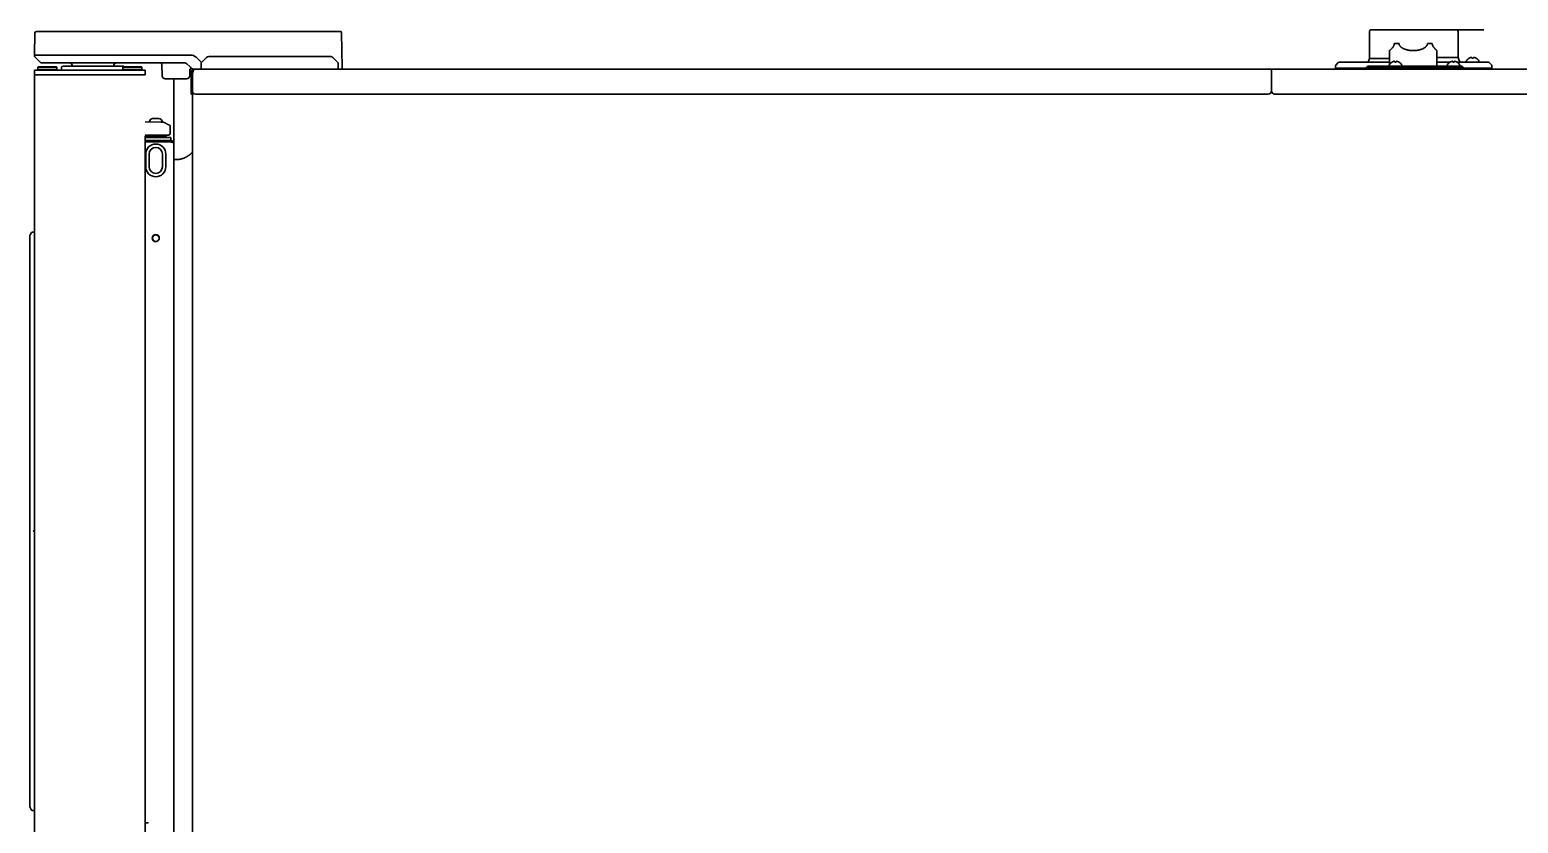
# Model space of a CAD drawing. Extents: x -760 to 4209, y 5795 to 10697.
# Drawn here: x 417 to 1361, y 8695 to 9198 of the extents above; entities that cross this region are included whole.
import ezdxf

# ---------------------------------------------------------------- set-up
doc = ezdxf.new("R2010")
doc.units = 0
doc.header["$LTSCALE"] = 5
doc.layers.add('1', color=7, linetype='CONTINUOUS', true_color=0xffffff)

msp = doc.modelspace()

# ---------------------------------------------------------------- linework, layer by layer
at = {"layer": '1', "color": 7, "linetype": 'Continuous', "lineweight": 35}
for p, q in [((420.54, 9181.9), (420.78, 9195.92)), ((421.78, 9196.9), (427.54, 9196.9)), ((427.54, 9196.9), (519.36, 9196.9)), ((522.88, 9196.9), (527.95, 9196.9)), ((531.51, 9196.9), (608.54, 9196.9)), ((608.54, 9196.9), (614.15, 9196.9)), ((614.18, 9196.9), (614.25, 9196.9)), ((615.15, 9195.92), (615.54, 9173.9)), ((1266.54, 9196.9), (1266.54, 9179.65)), ((1266.54, 9196.9), (1266.54, 9179.65)), ((1267.54, 9197.9), (1284.38, 9197.9)), ((1267.54, 9197.9), (1284.38, 9197.9)), ((1282.02, 9197.9), (1299.49, 9197.9)), ((1283.61, 9189.23), (1282.33, 9189.23)), ((1282.33, 9189.23), (1283.61, 9189.23)), ((1284.38, 9197.9), (1286.8, 9197.9)), ((1284.38, 9197.9), (1286.8, 9197.9)), ((1286.8, 9197.9), (1288.56, 9197.9)), ((1286.8, 9197.9), (1288.56, 9197.9)), ((1288.56, 9197.9), (1300.71, 9197.9)), ((1288.56, 9197.9), (1300.71, 9197.9)), ((1300.71, 9197.9), (1302.47, 9197.9)), ((1300.71, 9197.9), (1302.47, 9197.9)), ((1302.47, 9197.9), (1304.9, 9197.9)), ((1302.47, 9197.9), (1304.9, 9197.9)), ((1302.77, 9197.9), (1304.13, 9197.9)), ((1304.13, 9197.9), (1316.94, 9197.9)), ((1304.9, 9197.9), (1321.74, 9197.9)), ((1304.9, 9197.9), (1321.74, 9197.9)), ((1306.33, 9189.23), (1305.06, 9189.23)), ((1305.06, 9189.23), (1306.33, 9189.23)), ((1316.94, 9197.9), (1318.3, 9197.9)), ((1321.59, 9197.9), (1339.05, 9197.9)), ((1322.74, 9180.43), (1322.74, 9196.9)), ((1322.74, 9180.43), (1322.74, 9196.9)), ((420.55, 9181.19), (420.54, 9181.9)), ((427.54, 9181.9), (420.54, 9181.9)), ((519.36, 9181.9), (427.54, 9181.9)), ((526.24, 9177.1), (522.9, 9180.44)), ((529.45, 9180.32), (526.33, 9177.19)), ((530.86, 9180.9), (533.04, 9180.9)), ((533.04, 9180.9), (606.04, 9180.9)), ((606.04, 9180.9), (608.21, 9180.9)), ((612.74, 9177.19), (609.62, 9180.32)), ((1266.54, 9179.65), (1266.08, 9178.39)), ((1266.54, 9179.65), (1266.08, 9178.39)), ((1266.54, 9179.65), (1279.33, 9179.65)), ((1266.54, 9179.65), (1279.33, 9179.65)), ((1279.33, 9184.74), (1279.33, 9176.01)), ((1309.33, 9174.9), (1309.33, 9184.74)), ((1309.33, 9180.43), (1322.74, 9180.43)), ((1309.33, 9180.43), (1322.74, 9180.43)), ((1323.48, 9178.39), (1322.74, 9180.43)), ((1323.48, 9178.39), (1322.74, 9180.43)), ((1329.66, 9179.85), (1329.66, 9179.88)), ((1334.26, 9179.88), (1334.26, 9179.85)), ((420.54, 9172.4), (422.54, 9172.4)), ((420.54, 9169.4), (420.54, 9172.4)), ((422.79, 9174.4), (422.54, 9174.15)), ((434.54, 9174.15), (422.54, 9174.15)), ((422.54, 9174.15), (422.54, 9172.65)), ((422.54, 9172.65), (422.79, 9172.4)), ((428.54, 9172.65), (422.54, 9172.65)), ((488.54, 9172.4), (422.54, 9172.4)), ((422.79, 9174.4), (434.29, 9174.4)), ((514.83, 9176.9), (427.54, 9176.9)), ((434.54, 9172.65), (428.54, 9172.65)), ((434.54, 9174.15), (434.29, 9174.4)), ((434.29, 9172.4), (434.54, 9172.65)), ((434.54, 9172.65), (434.54, 9174.15)), ((437.59, 9173.94), (437.54, 9172.4)), ((457.54, 9174.9), (438.59, 9174.9)), ((444.57, 9174.94), (444.57, 9174.9)), ((444.57, 9174.94), (457.54, 9174.94)), ((457.54, 9174.94), (470.5, 9174.94)), ((476.48, 9174.9), (457.54, 9174.9)), ((470.5, 9174.9), (470.5, 9174.94)), ((476.79, 9174.4), (476.54, 9174.15)), ((488.54, 9174.15), (476.54, 9174.15)), ((476.54, 9174.15), (476.54, 9172.65)), ((476.54, 9172.65), (476.79, 9172.4)), ((482.54, 9172.65), (476.54, 9172.65)), ((476.79, 9174.4), (488.29, 9174.4)), ((488.54, 9172.65), (482.54, 9172.65)), ((488.54, 9174.15), (488.29, 9174.4)), ((488.29, 9172.4), (488.54, 9172.65)), ((488.54, 9172.65), (488.54, 9174.15)), ((488.54, 9172.4), (490.54, 9172.4)), ((490.54, 9172.4), (490.54, 9169.4)), ((501.23, 9175.92), (501.35, 9168.87)), ((515.71, 9176.9), (514.83, 9176.9)), ((518.83, 9174.6), (517.12, 9176.32)), ((518.96, 9172.36), (518.89, 9168.87)), ((519.74, 9170.37), (519.74, 9171.1)), ((519.74, 9170.37), (519.74, 9159.1)), ((520.54, 9170.37), (520.54, 9171.1)), ((520.88, 9171.1), (520.54, 9170.37)), ((520.54, 9170.37), (520.54, 9159.1)), ((520.54, 9170.37), (520.54, 9159.1)), ((520.54, 9170.3), (520.54, 9170.3)), ((521.54, 9172.9), (521.79, 9172.9)), ((521.78, 9172.9), (1519.49, 9172.9)), ((526.04, 9172.9), (526.04, 9176.49)), ((613.04, 9176.49), (613.04, 9172.9)), ((615.54, 9173.9), (615.53, 9173.64)), ((1204.44, 9172.9), (1204.44, 9171.1)), ((1204.44, 9172.9), (1204.44, 9171.1)), ((1204.44, 9171.1), (1204.44, 9159.1)), ((1204.44, 9171.1), (1204.44, 9159.1)), ((1245.14, 9174.99), (1245.14, 9173.6)), ((1245.14, 9174.99), (1245.14, 9173.6)), ((1264.33, 9173.6), (1245.14, 9173.6)), ((1264.33, 9173.6), (1245.14, 9173.6)), ((1246.84, 9177.11), (1245.43, 9175.69)), ((1246.84, 9177.11), (1245.43, 9175.69)), ((1247.55, 9177.4), (1279.34, 9177.4)), ((1247.55, 9177.4), (1279.34, 9177.4)), ((1326.34, 9173.9), (1264.34, 9173.9)), ((1264.34, 9173.9), (1264.34, 9172.9)), ((1265.34, 9174.9), (1325.34, 9174.9)), ((1265.34, 9174.9), (1265.34, 9173.9)), ((1279.09, 9175.5), (1279.09, 9175.3)), ((1279.33, 9174.93), (1279.33, 9174.9)), ((1280.79, 9177.35), (1280.79, 9177.38)), ((1285.39, 9177.38), (1285.39, 9177.35)), ((1287.09, 9175.3), (1287.09, 9175.5)), ((1309.34, 9177.4), (1317.7, 9177.4)), ((1309.34, 9177.4), (1317.72, 9177.4)), ((1315.84, 9175.5), (1315.84, 9175.3)), ((1317.54, 9177.35), (1317.54, 9177.38)), ((1322.04, 9177.4), (1341.72, 9177.4)), ((1322.07, 9177.4), (1341.72, 9177.4)), ((1322.14, 9177.38), (1322.14, 9177.35)), ((1323.84, 9175.3), (1323.84, 9175.5)), ((1325.34, 9173.9), (1325.34, 9174.9)), ((1326.34, 9172.9), (1326.34, 9173.9)), ((1344.14, 9173.6), (1326.34, 9173.6)), ((1344.14, 9173.6), (1326.34, 9173.6)), ((1327.96, 9178), (1327.96, 9177.8)), ((1335.96, 9177.8), (1335.96, 9178)), ((1343.84, 9175.69), (1342.43, 9177.11)), ((1343.84, 9175.69), (1342.43, 9177.11)), ((1344.14, 9173.6), (1344.14, 9174.99)), ((1344.14, 9173.6), (1344.14, 9174.99)), ((422.54, 9169.4), (420.54, 9169.4)), ((420.54, 8055.9), (420.54, 9169.4)), ((488.54, 9169.4), (422.54, 9169.4)), ((490.54, 9169.4), (488.54, 9169.4)), ((504.39, 9166.9), (503.3, 9166.9)), ((516.9, 9166.9), (504.39, 9166.9)), ((508.73, 8426.4), (508.73, 9166.9)), ((519.74, 9157.1), (519.74, 9159.1)), ((519.74, 9159.1), (520.54, 9159.1)), ((520.54, 9157.1), (519.74, 9157.1)), ((520.54, 9159.1), (520.54, 9157.1)), ((520.54, 8011.34), (520.54, 9157.1)), ((1202.44, 9157.1), (522.54, 9157.1)), ((1518.73, 9157.1), (1206.44, 9157.1)), ((497.33, 9141.7), (495.33, 9141.7)), ((499.33, 9141.7), (497.33, 9141.7)), ((490.54, 9139.48), (500.51, 9139.31)), ((493.33, 9139.7), (493.33, 9139.43)), ((501.33, 9139.29), (501.33, 9139.7)), ((506.45, 9136.9), (506.45, 9132.2)), ((500.54, 9131.2), (490.53, 9131.2)), ((490.54, 8055.9), (490.54, 9130.73)), ((490.54, 9129.7), (504.83, 9129.7)), ((490.54, 9127.7), (506.3, 9127.7)), ((490.54, 9126.9), (506.03, 9126.9)), ((490.7, 9130.7), (497.33, 9130.7)), ((493.33, 9130.7), (493.33, 9129.7)), ((497.33, 9130.7), (503.95, 9130.7)), ((505.45, 9131.2), (500.54, 9131.2)), ((501.33, 9129.7), (501.33, 9130.7)), ((504.83, 9129.7), (506.83, 9129.7)), ((506.83, 9129.7), (506.83, 9127.7)), ((490.96, 9119.15), (490.96, 9111.15)), ((493.1, 9119.15), (493.1, 9111.15)), ((501.56, 9111.15), (501.56, 9119.15)), ((503.69, 9111.15), (503.69, 9119.15)), ((417.54, 9065.65), (417.54, 9067.42)), ((417.64, 9067.86), (418.26, 9069.1)), ((419.15, 9069.65), (420.54, 9069.65)), ((417.54, 8850.08), (417.54, 9065.65)), ((417.54, 8880.5), (417.54, 8887.15)), ((420.54, 8877.4), (420.03, 8877.4)), ((417.54, 8850.08), (417.54, 8861.89)), ((417.54, 8722.23), (417.54, 8850.08)), ((417.47, 8787.59), (417.54, 8787.59)), ((417.47, 8786.29), (417.54, 8786.29)), ((417.47, 8786.27), (417.54, 8786.27)), ((417.47, 8769.92), (417.54, 8769.92)), ((417.54, 8746.53), (417.47, 8746.53)), ((417.47, 8741.43), (417.54, 8741.43)), ((417.54, 8720.47), (417.54, 8722.23)), ((417.54, 8717.47), (417.54, 8720.47)), ((417.54, 8707.16), (417.54, 8717.47)), ((417.54, 8705.47), (417.54, 8707.16)), ((418.26, 8703.79), (417.64, 8705.02)), ((420.54, 8703.23), (419.15, 8703.23)), ((490.54, 8695.4), (492.2, 8695.4))]:
    msp.add_line(p, q, dxfattribs=at)
for radius in [2.25, 2.1]:
    msp.add_circle((497.33, 9065.9), radius, dxfattribs=at)
for centre, radius, start, end in [((421.78, 9195.9), 1, 90, 179), ((614.15, 9195.9), 1, 1, 90), ((1267.54, 9196.9), 1, 90, 180), ((1267.54, 9196.9), 1, 90, 180), ((1321.74, 9196.9), 1, 0, 90), ((1321.74, 9196.9), 1, 0, 90), ((530.86, 9178.9), 2, 90, 135), ((608.21, 9178.9), 2, 45, 90), ((1332.16, 9175.78), 4.8, 121.37271, 149.69882), ((1331.76, 9175.78), 4.8, 30.30118, 58.62729), ((438.59, 9173.9), 1, 90, 178), ((442.57, 9174.9), 2, 1, 90), ((472.5, 9174.9), 2, 90, 179), ((476.48, 9173.9), 1, 30.0005, 90), ((515.71, 9174.9), 2, 45, 90), ((519.96, 9172.34), 1, 62.9013, 179), ((527.04, 9176.49), 1, 135, 180), ((612.04, 9176.49), 1, 0, 45), ((614.78, 9173.65), 0.75, 270, 359), ((1246.14, 9174.99), 1, 135, 180), ((1246.14, 9174.99), 1, 135, 180), ((1247.55, 9176.4), 1, 90, 135), ((1247.55, 9176.4), 1, 90, 135), ((1264.67, 9178.9), 1.5, 270, 340), ((1264.67, 9178.9), 1.5, 270, 340), ((1279.49, 9175.5), 0.4, 149.69882, 180), ((1279.49, 9175.3), 0.4, 180, 270), ((1283.29, 9173.28), 4.8, 121.37271, 149.69882), ((1282.89, 9173.28), 4.8, 30.30118, 58.62729), ((1286.69, 9175.3), 0.4, 270, 0), ((1286.69, 9175.5), 0.4, 0, 30.30118), ((1316.24, 9175.5), 0.4, 149.69882, 180), ((1316.24, 9175.3), 0.4, 180, 270), ((1320.04, 9173.28), 4.8, 121.37271, 149.69882), ((1319.64, 9173.28), 4.8, 30.30118, 58.62729), ((1323.44, 9175.3), 0.4, 270, 0), ((1324.89, 9178.9), 1.5, 200, 270), ((1324.89, 9178.9), 1.5, 200, 270), ((1323.44, 9175.5), 0.4, 0, 30.30118), ((1328.36, 9178), 0.4, 149.69882, 180), ((1328.36, 9177.8), 0.4, 180, 270), ((1335.56, 9177.8), 0.4, 270, 0), ((1335.56, 9178), 0.4, 0, 30.30118), ((1341.72, 9176.4), 1, 45, 90), ((1341.72, 9176.4), 1, 45, 90), ((1343.14, 9174.99), 1, 0, 45), ((1343.14, 9174.99), 1, 0, 45), ((522.54, 9159.1), 2, 180, 270), ((1202.44, 9159.1), 2, 270, 0), ((1206.44, 9159.1), 2, 180, 270), ((495.33, 9139.7), 2, 90, 180), ((499.33, 9139.7), 2, 0, 90), ((505.45, 9132.2), 1, 270, 0), ((490.7, 9131.2), 0.5, 250.73062, 270), ((497.33, 9119.15), 6.37, 0, 180), ((497.33, 9119.15), 4.23, 0, 180), ((503.95, 9131.2), 0.5, 270, 330), ((504.82, 9130.7), 0.5, 90, 150), ((506.03, 9122.9), 4, 76.89634, 90), ((497.33, 9111.15), 6.37, 180, 0), ((497.33, 9111.15), 4.23, 180, 0), ((418.54, 9067.42), 1, 153.43495, 180), ((419.15, 9068.65), 1, 90, 153.43495), ((419.54, 8879.96), 0.5, 0, 89), ((418.54, 8705.47), 1, 180, 206.56505), ((419.15, 8704.23), 1, 206.56505, 270), ((492.2, 8694.9), 0.5, 26.56505, 90)]:
    msp.add_arc(centre, radius, start, end, dxfattribs=at)
for centre, major_axis, ratio, start_param, end_param in [((1294.33, 9189.23), (-15, 0), 0.00002, 0.643501, 0.927295), ((1294.33, 9189.23), (-15, 0), 0.00002, 5.35589, 5.639684), ((1294.33, 9189.23), (14, 0), 0.00002, 2.269019, 2.44337), ((1294.33, 9189.23), (14, 0), 0.00002, 3.839815, 4.014167), ((1294.33, 9189.23), (-15, 0), 0.00002, 3.785094, 4.068888), ((1294.33, 9189.23), (-15, 0), 0.00002, 2.214297, 2.498092), ((1294.33, 9189.23), (14, 0), 0.00002, 0.698222, 0.872574), ((1294.33, 9189.23), (14, 0), 0.00002, 5.410611, 5.584963), ((500.26, 9175.9), (0, 1), 0.970619, 4.729842, 6.283185)]:
    msp.add_ellipse(centre, major_axis=major_axis, ratio=ratio, start_param=start_param, end_param=end_param, dxfattribs=at)
for points, knots in [([(519.36, 9196.9), (519.95, 9196.9), (520.53, 9196.9), (521.41, 9196.9), (521.71, 9196.9), (522.29, 9196.9), (522.58, 9196.9), (522.88, 9196.9)], [0, 0, 0, 0, 0.5, 0.5, 0.75, 0.75, 1, 1, 1, 1]), ([(527.95, 9196.9), (528.24, 9196.9), (528.54, 9196.9), (529.13, 9196.9), (529.43, 9196.9), (530.32, 9196.9), (530.91, 9196.9), (531.51, 9196.9)], [0, 0, 0, 0, 0.25, 0.25, 0.5, 0.5, 1, 1, 1, 1]), ([(1282.33, 9189.23), (1282.33, 9189.17), (1282.33, 9189.11), (1282.32, 9188.99), (1282.32, 9188.93), (1282.3, 9188.75), (1282.28, 9188.64), (1282.23, 9188.41), (1282.2, 9188.31), (1282.13, 9188.1), (1282.09, 9188), (1282.04, 9187.88), (1282.03, 9187.86), (1282, 9187.81), (1281.99, 9187.79), (1281.96, 9187.72), (1281.94, 9187.67), (1281.87, 9187.54), (1281.82, 9187.45), (1281.73, 9187.29), (1281.68, 9187.22), (1281.58, 9187.07), (1281.53, 9186.99), (1281.46, 9186.89), (1281.43, 9186.85), (1281.38, 9186.79), (1281.36, 9186.75), (1281.28, 9186.66), (1281.23, 9186.59), (1281.13, 9186.47), (1281.08, 9186.42), (1280.99, 9186.3), (1280.94, 9186.25), (1280.7, 9185.99), (1280.53, 9185.81), (1280.32, 9185.61), (1280.28, 9185.57), (1280.2, 9185.5), (1280.09, 9185.39), (1279.99, 9185.3), (1279.8, 9185.12), (1279.69, 9185.03), (1279.58, 9184.93), (1279.55, 9184.91), (1279.52, 9184.88), (1279.5, 9184.87), (1279.49, 9184.86), (1279.45, 9184.82), (1279.42, 9184.8), (1279.36, 9184.74), (1279.33, 9184.73), (1279.33, 9184.73)], [0, 0, 0, 0, 0.015628, 0.015628, 0.031257, 0.031257, 0.062514, 0.062514, 0.09377, 0.09377, 0.125027, 0.125027, 0.132842, 0.132842, 0.140656, 0.140656, 0.156284, 0.156284, 0.187541, 0.187541, 0.218798, 0.218798, 0.250055, 0.250055, 0.265683, 0.265683, 0.281311, 0.281311, 0.312568, 0.312568, 0.343825, 0.343825, 0.375082, 0.375082, 0.500109, 0.500109, 0.531366, 0.531366, 0.562623, 0.625137, 0.625137, 0.750164, 0.750164, 0.781421, 0.797049, 0.797049, 0.812678, 0.812678, 0.875191, 0.875191, 1, 1, 1, 1]), ([(1303.33, 9189.23), (1303.33, 9189.17), (1303.33, 9189.11), (1303.32, 9188.99), (1303.31, 9188.93), (1303.29, 9188.75), (1303.26, 9188.64), (1303.19, 9188.41), (1303.15, 9188.31), (1303.05, 9188.1), (1303, 9188), (1302.92, 9187.88), (1302.91, 9187.86), (1302.88, 9187.81), (1302.86, 9187.79), (1302.81, 9187.72), (1302.78, 9187.67), (1302.68, 9187.54), (1302.61, 9187.46), (1302.47, 9187.29), (1302.39, 9187.22), (1302.23, 9187.07), (1302.15, 9187), (1302.03, 9186.89), (1301.99, 9186.86), (1301.9, 9186.79), (1301.86, 9186.76), (1301.73, 9186.66), (1301.64, 9186.6), (1301.46, 9186.48), (1301.37, 9186.42), (1301.18, 9186.31), (1301.09, 9186.25), (1300.61, 9185.99), (1300.21, 9185.81), (1299.69, 9185.61), (1299.59, 9185.57), (1299.37, 9185.5), (1299.05, 9185.39), (1298.73, 9185.3), (1298.06, 9185.12), (1297.61, 9185.03), (1297.04, 9184.93), (1296.86, 9184.91), (1296.69, 9184.88), (1296.57, 9184.87), (1296.51, 9184.86), (1296.22, 9184.83), (1295.75, 9184.78), (1295.28, 9184.75), (1294.8, 9184.73), (1294.56, 9184.73), (1294.09, 9184.73), (1293.85, 9184.73), (1293.38, 9184.75), (1293.14, 9184.77), (1292.44, 9184.82), (1291.97, 9184.88), (1291.4, 9184.97), (1291.23, 9185), (1291.05, 9185.04), (1290.94, 9185.06), (1290.88, 9185.07), (1290.6, 9185.13), (1290.38, 9185.18), (1289.94, 9185.3), (1289.72, 9185.36), (1289.29, 9185.5), (1289.08, 9185.57), (1288.67, 9185.73), (1288.47, 9185.81), (1288.07, 9185.99), (1287.87, 9186.09), (1287.63, 9186.22), (1287.59, 9186.25), (1287.49, 9186.3), (1287.44, 9186.33), (1287.3, 9186.42), (1287.21, 9186.47), (1286.94, 9186.66), (1286.77, 9186.79), (1286.56, 9186.96), (1286.52, 9187), (1286.44, 9187.07), (1286.4, 9187.1), (1286.28, 9187.22), (1286.2, 9187.3), (1286.06, 9187.46), (1285.99, 9187.54), (1285.85, 9187.72), (1285.79, 9187.81), (1285.72, 9187.93), (1285.7, 9187.95), (1285.67, 9188), (1285.63, 9188.07), (1285.59, 9188.15), (1285.52, 9188.31), (1285.48, 9188.41), (1285.44, 9188.55), (1285.43, 9188.58), (1285.41, 9188.64), (1285.4, 9188.67), (1285.38, 9188.75), (1285.37, 9188.81), (1285.34, 9188.99), (1285.33, 9189.11), (1285.33, 9189.23)], [0, 0, 0, 0, 0.007812, 0.007812, 0.015625, 0.015625, 0.03125, 0.03125, 0.046875, 0.046875, 0.0625, 0.0625, 0.066406, 0.066406, 0.070312, 0.070312, 0.078125, 0.078125, 0.09375, 0.09375, 0.109375, 0.109375, 0.125, 0.125, 0.132812, 0.132812, 0.140625, 0.140625, 0.15625, 0.15625, 0.171875, 0.171875, 0.1875, 0.1875, 0.25, 0.25, 0.265625, 0.265625, 0.28125, 0.3125, 0.3125, 0.375, 0.375, 0.390625, 0.398437, 0.398437, 0.40625, 0.40625, 0.4375, 0.46875, 0.46875, 0.5, 0.5, 0.53125, 0.53125, 0.5625, 0.5625, 0.625, 0.625, 0.640625, 0.648437, 0.648437, 0.65625, 0.65625, 0.6875, 0.6875, 0.71875, 0.71875, 0.75, 0.75, 0.78125, 0.78125, 0.8125, 0.8125, 0.820312, 0.820312, 0.828125, 0.828125, 0.84375, 0.84375, 0.875, 0.875, 0.882812, 0.882812, 0.890625, 0.890625, 0.90625, 0.90625, 0.921875, 0.921875, 0.9375, 0.9375, 0.941406, 0.941406, 0.945313, 0.953125, 0.953125, 0.96875, 0.96875, 0.972656, 0.972656, 0.976563, 0.976563, 0.984375, 0.984375, 1, 1, 1, 1]), ([(1299.49, 9197.9), (1299.7, 9197.9), (1299.9, 9197.9), (1300.3, 9197.9), (1300.49, 9197.9), (1300.76, 9197.9), (1300.85, 9197.9), (1300.96, 9197.9), (1300.98, 9197.9), (1301.02, 9197.9), (1301.05, 9197.9), (1301.11, 9197.9), (1301.15, 9197.9), (1301.36, 9197.9), (1301.66, 9197.9), (1301.93, 9197.9), (1302.08, 9197.9), (1302.1, 9197.9), (1302.16, 9197.9), (1302.19, 9197.9), (1302.27, 9197.9), (1302.32, 9197.9), (1302.46, 9197.9), (1302.54, 9197.9), (1302.68, 9197.9), (1302.73, 9197.9), (1302.77, 9197.9)], [0, 0, 0, 0, 0.125, 0.125, 0.25, 0.25, 0.3125, 0.3125, 0.328125, 0.328125, 0.34375, 0.34375, 0.375, 0.375, 0.5, 0.625, 0.625, 0.65625, 0.65625, 0.6875, 0.6875, 0.75, 0.75, 0.875, 0.875, 1, 1, 1, 1]), ([(1309.33, 9184.73), (1309.33, 9184.73), (1309.31, 9184.75), (1309.25, 9184.8), (1309.22, 9184.83), (1309.17, 9184.87), (1309.15, 9184.88), (1309.11, 9184.92), (1309.09, 9184.93), (1308.98, 9185.03), (1308.87, 9185.12), (1308.68, 9185.3), (1308.61, 9185.36), (1308.47, 9185.49), (1308.39, 9185.57), (1308.27, 9185.69), (1308.23, 9185.73), (1308.14, 9185.81), (1308.1, 9185.86), (1307.96, 9185.99), (1307.87, 9186.09), (1307.73, 9186.25), (1307.68, 9186.3), (1307.59, 9186.42), (1307.54, 9186.47), (1307.44, 9186.59), (1307.39, 9186.66), (1307.31, 9186.75), (1307.29, 9186.79), (1307.24, 9186.85), (1307.21, 9186.89), (1307.14, 9186.99), (1307.09, 9187.07), (1306.99, 9187.22), (1306.94, 9187.29), (1306.85, 9187.46), (1306.8, 9187.54), (1306.73, 9187.67), (1306.71, 9187.72), (1306.66, 9187.81), (1306.64, 9187.86), (1306.58, 9188), (1306.54, 9188.1), (1306.49, 9188.25), (1306.47, 9188.31), (1306.45, 9188.39), (1306.44, 9188.41), (1306.43, 9188.47), (1306.42, 9188.5), (1306.39, 9188.64), (1306.37, 9188.75), (1306.35, 9188.93), (1306.34, 9188.99), (1306.34, 9189.08), (1306.34, 9189.11), (1306.33, 9189.17), (1306.33, 9189.2), (1306.33, 9189.23)], [0, 0, 0, 0, 0.125, 0.125, 0.1875, 0.1875, 0.21875, 0.21875, 0.25, 0.25, 0.375, 0.375, 0.4375, 0.4375, 0.5, 0.5, 0.53125, 0.53125, 0.5625, 0.5625, 0.625, 0.625, 0.65625, 0.65625, 0.6875, 0.6875, 0.71875, 0.71875, 0.734375, 0.734375, 0.75, 0.75, 0.78125, 0.78125, 0.8125, 0.8125, 0.84375, 0.84375, 0.859375, 0.859375, 0.875, 0.875, 0.90625, 0.90625, 0.921875, 0.921875, 0.929688, 0.929688, 0.9375, 0.9375, 0.96875, 0.96875, 0.984375, 0.984375, 0.992188, 0.992188, 1, 1, 1, 1]), ([(1318.3, 9197.9), (1318.34, 9197.9), (1318.39, 9197.9), (1318.53, 9197.9), (1318.61, 9197.9), (1318.75, 9197.9), (1318.8, 9197.9), (1318.87, 9197.9), (1318.88, 9197.9), (1318.91, 9197.9), (1318.92, 9197.9), (1318.96, 9197.9), (1318.99, 9197.9), (1319.14, 9197.9), (1319.41, 9197.9), (1319.71, 9197.9), (1319.92, 9197.9), (1319.96, 9197.9), (1320.04, 9197.9), (1320.09, 9197.9), (1320.22, 9197.9), (1320.31, 9197.9), (1320.58, 9197.9), (1320.77, 9197.9), (1321.17, 9197.9), (1321.37, 9197.9), (1321.59, 9197.9)], [0, 0, 0, 0, 0.125, 0.125, 0.25, 0.25, 0.3125, 0.3125, 0.328125, 0.328125, 0.34375, 0.34375, 0.375, 0.375, 0.5, 0.625, 0.625, 0.65625, 0.65625, 0.6875, 0.6875, 0.75, 0.75, 0.875, 0.875, 1, 1, 1, 1]), ([(420.55, 9181.19), (420.55, 9181.14), (420.55, 9181.09), (420.57, 9181), (420.59, 9180.95), (420.63, 9180.86), (420.65, 9180.82), (420.7, 9180.74), (420.73, 9180.7), (420.77, 9180.67)], [0, 0, 0, 0, 0.25, 0.25, 0.5, 0.5, 0.75, 0.75, 1, 1, 1, 1]), ([(1331.46, 9179.85), (1331.46, 9179.97), (1331.46, 9180.08), (1331.46, 9180.22), (1331.46, 9180.26), (1331.46, 9180.33), (1331.46, 9180.37), (1331.46, 9180.4)], [0, 0, 0, 0, 0.5, 0.5, 0.75, 0.75, 1, 1, 1, 1]), ([(1334.26, 9179.85), (1334.06, 9179.97), (1333.85, 9180.08), (1333.52, 9180.22), (1333.41, 9180.26), (1333.19, 9180.33), (1333.07, 9180.37), (1332.96, 9180.4)], [0, 0, 0, 0, 0.5, 0.5, 0.75, 0.75, 1, 1, 1, 1]), ([(424.95, 9176.9), (424.88, 9176.9), (424.82, 9176.91), (424.69, 9176.93), (424.63, 9176.95), (424.45, 9177.03), (424.34, 9177.1), (424.24, 9177.19)], [0, 0, 0, 0, 0.25, 0.25, 0.5, 0.5, 1, 1, 1, 1]), ([(424.95, 9176.9), (424.88, 9176.9), (424.82, 9176.91), (424.69, 9176.93), (424.63, 9176.95), (424.51, 9177), (424.45, 9177.03), (424.34, 9177.11), (424.29, 9177.15), (424.24, 9177.19)], [0, 0, 0, 0, 0.25, 0.25, 0.5, 0.5, 0.75, 0.75, 1, 1, 1, 1]), ([(424.95, 9176.9), (424.88, 9176.9), (424.82, 9176.91), (424.69, 9176.93), (424.63, 9176.95), (424.51, 9177), (424.45, 9177.03), (424.34, 9177.11), (424.29, 9177.15), (424.24, 9177.19)], [0, 0, 0, 0, 0.25, 0.25, 0.5, 0.5, 0.75, 0.75, 1, 1, 1, 1]), ([(424.95, 9176.9), (424.88, 9176.9), (424.82, 9176.91), (424.69, 9176.93), (424.63, 9176.95), (424.51, 9177), (424.45, 9177.03), (424.34, 9177.11), (424.29, 9177.15), (424.24, 9177.19)], [0, 0, 0, 0, 0.25, 0.25, 0.5, 0.5, 0.75, 0.75, 1, 1, 1, 1]), ([(424.95, 9176.9), (424.88, 9176.9), (424.82, 9176.91), (424.69, 9176.93), (424.63, 9176.95), (424.45, 9177.03), (424.34, 9177.1), (424.24, 9177.19)], [0, 0, 0, 0, 0.25, 0.25, 0.5, 0.5, 1, 1, 1, 1]), ([(427.54, 9176.9), (427.49, 9176.9), (427.45, 9176.9), (427.37, 9176.9), (427.33, 9176.9), (427.2, 9176.9), (427.12, 9176.9), (427, 9176.9), (426.96, 9176.9), (426.87, 9176.9), (426.83, 9176.9), (426.71, 9176.9), (426.64, 9176.9), (426.48, 9176.9), (426.41, 9176.9), (426.3, 9176.9), (426.26, 9176.9), (426.19, 9176.9), (426.15, 9176.9), (426.05, 9176.9), (425.98, 9176.9), (425.85, 9176.9), (425.79, 9176.9), (425.67, 9176.9), (425.61, 9176.9), (425.53, 9176.9), (425.5, 9176.9), (425.45, 9176.9), (425.43, 9176.9), (425.36, 9176.9), (425.31, 9176.9), (425.25, 9176.9), (425.23, 9176.9), (425.2, 9176.9), (425.18, 9176.9), (425.15, 9176.9), (425.13, 9176.9), (425.1, 9176.9), (425.09, 9176.9), (425.06, 9176.9), (425.05, 9176.9), (425.03, 9176.9), (425.02, 9176.9), (425, 9176.9), (424.99, 9176.9), (424.98, 9176.9), (424.97, 9176.9), (424.96, 9176.9), (424.96, 9176.9), (424.95, 9176.9), (424.95, 9176.9), (424.95, 9176.9), (424.95, 9176.9), (424.95, 9176.9), (424.95, 9176.9), (424.95, 9176.9)], [0, 0, 0, 0, 0.03125, 0.03125, 0.0625, 0.0625, 0.125, 0.125, 0.15625, 0.15625, 0.1875, 0.1875, 0.25, 0.25, 0.3125, 0.3125, 0.34375, 0.34375, 0.375, 0.375, 0.4375, 0.4375, 0.5, 0.5, 0.5625, 0.5625, 0.59375, 0.59375, 0.625, 0.625, 0.6875, 0.6875, 0.71875, 0.71875, 0.75, 0.75, 0.78125, 0.78125, 0.8125, 0.8125, 0.84375, 0.84375, 0.875, 0.875, 0.90625, 0.90625, 0.9375, 0.9375, 0.96875, 0.96875, 0.984375, 0.984375, 0.992187, 0.992187, 1, 1, 1, 1]), ([(521.78, 9172.9), (521.68, 9172.9), (521.58, 9172.91), (521.39, 9172.93), (521.19, 9172.95), (521, 9173), (520.89, 9173.04), (520.86, 9173.05), (520.81, 9173.06), (520.79, 9173.07), (520.72, 9173.09), (520.68, 9173.11), (520.54, 9173.17), (520.36, 9173.25), (520.2, 9173.35), (520.07, 9173.43), (520.01, 9173.48), (519.95, 9173.52), (519.91, 9173.55), (519.9, 9173.57), (519.8, 9173.64), (519.73, 9173.71), (519.66, 9173.78)], [0, 0, 0, 0, 0.125, 0.125, 0.25, 0.375, 0.375, 0.40625, 0.40625, 0.4375, 0.4375, 0.5, 0.5, 0.625, 0.75, 0.75, 0.8125, 0.84375, 0.84375, 0.875, 0.875, 1, 1, 1, 1]), ([(519.74, 9171.1), (519.74, 9171.21), (519.75, 9171.33), (519.79, 9171.54), (519.82, 9171.65), (519.9, 9171.86), (519.95, 9171.96), (520.07, 9172.15), (520.14, 9172.24), (520.29, 9172.4), (520.37, 9172.48), (520.55, 9172.61), (520.64, 9172.67), (520.84, 9172.77), (520.95, 9172.81), (521.16, 9172.87), (521.28, 9172.89), (521.39, 9172.9)], [0, 0, 0, 0, 0.125, 0.125, 0.25, 0.25, 0.375, 0.375, 0.5, 0.5, 0.625, 0.625, 0.75, 0.75, 0.875, 0.875, 1, 1, 1, 1]), ([(520.54, 9171.1), (520.54, 9171.23), (520.56, 9171.35), (520.65, 9171.58), (520.72, 9171.69), (520.88, 9171.87), (520.98, 9171.95), (521.13, 9172.02), (521.17, 9172.03), (521.2, 9172.05)], [0, 0, 0, 0, 0.25, 0.25, 0.5, 0.5, 0.75, 0.75, 0.8293545, 0.8293545, 0.8293545, 0.8293545]), ([(521.76, 9172.9), (521.72, 9172.89), (521.69, 9172.87), (521.61, 9172.81), (521.58, 9172.77), (521.5, 9172.67), (521.47, 9172.61), (521.39, 9172.48), (521.36, 9172.4), (521.28, 9172.24), (521.25, 9172.15), (521.17, 9171.96), (521.13, 9171.86), (521.06, 9171.65), (521.02, 9171.54), (520.95, 9171.33), (520.91, 9171.21), (520.88, 9171.1)], [0, 0, 0, 0, 0.125, 0.125, 0.25, 0.25, 0.375, 0.375, 0.5, 0.5, 0.625, 0.625, 0.75, 0.75, 0.875, 0.875, 1, 1, 1, 1]), ([(521.39, 9172.9), (521.39, 9172.9), (521.4, 9172.9), (521.41, 9172.9), (521.42, 9172.9), (521.43, 9172.9), (521.44, 9172.9), (521.45, 9172.9), (521.46, 9172.9), (521.47, 9172.9), (521.48, 9172.9), (521.49, 9172.9), (521.5, 9172.9), (521.51, 9172.9), (521.52, 9172.9), (521.53, 9172.9), (521.54, 9172.9)], [0, 0, 0, 0, 0.070356, 0.140723, 0.211142, 0.28165, 0.352287, 0.42309, 0.494098, 0.565348, 0.636878, 0.708725, 0.780925, 0.853514, 0.926527, 1, 1, 1, 1]), ([(521.79, 9172.9), (521.78, 9172.9), (521.78, 9172.9), (521.78, 9172.9), (521.78, 9172.9), (521.78, 9172.9), (521.78, 9172.9), (521.78, 9172.9), (521.78, 9172.9), (521.77, 9172.9), (521.77, 9172.9), (521.77, 9172.9), (521.77, 9172.9), (521.76, 9172.9), (521.76, 9172.9)], [0, 0, 0, 0, 0.219075, 0.291275, 0.363122, 0.434652, 0.505902, 0.57691, 0.647713, 0.71835, 0.788858, 0.859277, 0.929644, 1, 1, 1, 1]), ([(1282.59, 9177.35), (1282.59, 9177.47), (1282.59, 9177.58), (1282.59, 9177.72), (1282.59, 9177.76), (1282.59, 9177.83), (1282.59, 9177.87), (1282.59, 9177.9)], [0, 0, 0, 0, 0.5, 0.5, 0.75, 0.75, 1, 1, 1, 1]), ([(1285.39, 9177.35), (1285.18, 9177.47), (1284.97, 9177.58), (1284.65, 9177.72), (1284.54, 9177.76), (1284.32, 9177.83), (1284.2, 9177.87), (1284.09, 9177.9)], [0, 0, 0, 0, 0.5, 0.5, 0.75, 0.75, 1, 1, 1, 1]), ([(1319.34, 9177.35), (1319.34, 9177.47), (1319.34, 9177.58), (1319.34, 9177.72), (1319.34, 9177.76), (1319.34, 9177.83), (1319.34, 9177.87), (1319.34, 9177.9)], [0, 0, 0, 0, 0.5, 0.5, 0.75, 0.75, 1, 1, 1, 1]), ([(1322.14, 9177.35), (1321.93, 9177.47), (1321.72, 9177.58), (1321.4, 9177.72), (1321.29, 9177.76), (1321.07, 9177.83), (1320.95, 9177.87), (1320.84, 9177.9)], [0, 0, 0, 0, 0.5, 0.5, 0.75, 0.75, 1, 1, 1, 1]), ([(501.35, 9168.87), (501.35, 9168.86), (501.35, 9168.85), (501.35, 9168.82), (501.35, 9168.8), (501.35, 9168.78), (501.35, 9168.76), (501.36, 9168.74), (501.36, 9168.71), (501.36, 9168.69), (501.36, 9168.67), (501.36, 9168.65), (501.37, 9168.62), (501.37, 9168.6), (501.37, 9168.58), (501.38, 9168.56), (501.38, 9168.54), (501.39, 9168.51), (501.39, 9168.49), (501.4, 9168.47), (501.4, 9168.45), (501.41, 9168.42), (501.41, 9168.4), (501.42, 9168.38), (501.42, 9168.36), (501.43, 9168.34), (501.44, 9168.31), (501.44, 9168.29), (501.45, 9168.27), (501.46, 9168.25), (501.46, 9168.22), (501.47, 9168.2), (501.48, 9168.18), (501.49, 9168.16), (501.5, 9168.14), (501.51, 9168.12), (501.52, 9168.09), (501.52, 9168.07), (501.53, 9168.05), (501.54, 9168.03), (501.55, 9168.01), (501.57, 9167.99), (501.58, 9167.97), (501.59, 9167.94), (501.6, 9167.92), (501.61, 9167.9), (501.62, 9167.88), (501.63, 9167.86), (501.65, 9167.84), (501.66, 9167.82), (501.67, 9167.8), (501.69, 9167.78), (501.7, 9167.76), (501.71, 9167.74), (501.73, 9167.72), (501.74, 9167.7), (501.76, 9167.68), (501.77, 9167.66), (501.79, 9167.64), (501.8, 9167.62), (501.82, 9167.6), (501.83, 9167.58), (501.85, 9167.57), (501.86, 9167.55), (501.88, 9167.53), (501.9, 9167.51), (501.92, 9167.49), (501.93, 9167.48), (501.95, 9167.46), (501.96, 9167.45), (501.97, 9167.44), (501.98, 9167.43), (502, 9167.41), (502.01, 9167.4), (502.03, 9167.39), (502.04, 9167.37), (502.06, 9167.36), (502.07, 9167.35), (502.09, 9167.33), (502.11, 9167.32), (502.12, 9167.31), (502.14, 9167.29), (502.16, 9167.28), (502.18, 9167.26), (502.2, 9167.25), (502.22, 9167.24), (502.24, 9167.22), (502.26, 9167.21), (502.28, 9167.19), (502.31, 9167.18), (502.33, 9167.17), (502.35, 9167.15), (502.38, 9167.14), (502.4, 9167.13), (502.43, 9167.11), (502.46, 9167.1), (502.48, 9167.09), (502.51, 9167.07), (502.54, 9167.06), (502.57, 9167.05), (502.59, 9167.04), (502.62, 9167.03), (502.65, 9167.01), (502.69, 9167), (502.72, 9166.99), (502.75, 9166.98), (502.78, 9166.97), (502.82, 9166.96), (502.85, 9166.96), (502.88, 9166.95), (502.92, 9166.94), (502.95, 9166.93), (502.99, 9166.93), (503.03, 9166.92), (503.07, 9166.92), (503.1, 9166.91), (503.14, 9166.91), (503.18, 9166.91), (503.22, 9166.9), (503.26, 9166.9), (503.29, 9166.9), (503.3, 9166.9)], [0, 0, 0, 0, 0.007054, 0.014124, 0.021211, 0.028313, 0.035432, 0.042566, 0.049717, 0.056884, 0.064068, 0.071267, 0.078483, 0.085714, 0.092962, 0.100226, 0.107506, 0.114803, 0.122115, 0.129444, 0.136789, 0.144149, 0.151527, 0.15892, 0.166329, 0.173755, 0.181197, 0.188655, 0.196129, 0.203619, 0.211125, 0.218648, 0.226186, 0.233741, 0.241312, 0.248899, 0.256503, 0.264122, 0.271758, 0.27941, 0.287078, 0.294762, 0.302462, 0.310179, 0.317912, 0.32566, 0.333425, 0.341207, 0.349004, 0.356817, 0.364647, 0.372493, 0.380355, 0.388233, 0.396128, 0.404038, 0.411965, 0.419908, 0.427867, 0.435842, 0.443833, 0.451841, 0.459865, 0.467904, 0.47596, 0.484033, 0.492121, 0.500226, 0.505738, 0.511401, 0.517214, 0.523178, 0.529293, 0.535559, 0.541975, 0.548542, 0.55526, 0.562128, 0.569147, 0.576316, 0.583636, 0.591107, 0.598729, 0.606501, 0.614424, 0.622498, 0.630722, 0.639097, 0.647623, 0.656299, 0.665126, 0.674104, 0.683232, 0.692511, 0.701941, 0.711521, 0.721252, 0.731134, 0.741166, 0.751349, 0.761683, 0.772168, 0.782803, 0.793588, 0.804525, 0.815612, 0.82685, 0.838238, 0.849777, 0.861467, 0.873308, 0.885299, 0.897441, 0.909733, 0.922177, 0.93477, 0.947515, 0.96041, 0.973456, 0.986653, 1, 1, 1, 1]), ([(516.9, 9166.9), (517.02, 9166.9), (517.15, 9166.91), (517.41, 9166.96), (517.53, 9167), (517.89, 9167.15), (518.11, 9167.29), (518.48, 9167.66), (518.63, 9167.87), (518.78, 9168.23), (518.82, 9168.36), (518.88, 9168.61), (518.89, 9168.74), (518.89, 9168.87)], [0, 0, 0, 0, 0.125, 0.125, 0.25, 0.25, 0.5, 0.5, 0.75, 0.75, 0.875, 0.875, 1, 1, 1, 1]), ([(500.51, 9139.31), (500.54, 9139.31), (500.57, 9139.3), (500.64, 9139.3), (500.67, 9139.3), (500.75, 9139.3), (500.81, 9139.3), (500.93, 9139.3), (500.99, 9139.3), (501.07, 9139.3), (501.1, 9139.3), (501.16, 9139.29), (501.19, 9139.29), (501.27, 9139.29), (501.32, 9139.29), (501.43, 9139.29), (501.48, 9139.29), (501.58, 9139.29), (501.63, 9139.29), (501.69, 9139.28), (501.72, 9139.28), (501.76, 9139.28), (501.78, 9139.28), (501.85, 9139.28), (501.89, 9139.28), (501.96, 9139.28), (502, 9139.28), (502.04, 9139.28), (502.06, 9139.28), (502.09, 9139.28), (502.11, 9139.28), (502.15, 9139.28), (502.17, 9139.28), (502.24, 9139.28), (502.28, 9139.27), (502.3, 9139.27), (502.31, 9139.27), (502.32, 9139.27), (502.32, 9139.27), (502.32, 9139.27), (502.32, 9139.27), (502.33, 9139.27), (502.33, 9139.27), (502.33, 9139.27), (502.33, 9139.27), (502.33, 9139.27)], [0, 0, 0, 0, 0.031372, 0.031372, 0.062745, 0.062745, 0.12549, 0.12549, 0.188235, 0.188235, 0.219607, 0.219607, 0.25098, 0.25098, 0.313724, 0.313724, 0.376469, 0.376469, 0.439214, 0.439214, 0.470587, 0.470587, 0.501959, 0.501959, 0.564704, 0.564704, 0.627449, 0.627449, 0.658821, 0.658821, 0.690194, 0.690194, 0.752939, 0.752939, 0.878429, 0.878429, 0.909801, 0.909801, 0.925487, 0.925487, 0.941173, 0.941173, 0.972546, 0.972546, 1, 1, 1, 1]), ([(502.33, 9139.27), (502.37, 9139.27), (502.41, 9139.27), (502.48, 9139.25), (502.52, 9139.24), (502.55, 9139.22)], [0, 0, 0, 0, 0.5, 0.5, 1, 1, 1, 1]), ([(506.45, 9136.9), (506.45, 9136.94), (506.44, 9136.99), (506.42, 9137.08), (506.4, 9137.12), (506.35, 9137.2), (506.32, 9137.23), (506.26, 9137.29), (506.22, 9137.32), (506.18, 9137.34)], [0, 0, 0, 0, 0.25, 0.25, 0.5, 0.5, 0.75, 0.75, 1, 1, 1, 1]), ([(506.93, 9127.7), (506.84, 9127.7), (506.74, 9127.7), (506.53, 9127.7), (506.41, 9127.7), (506.3, 9127.7)], [0, 0, 0, 0, 0.462959, 0.462959, 1, 1, 1, 1]), ([(506.93, 9127.7), (507.06, 9127.7), (507.17, 9127.69), (507.35, 9127.65), (507.41, 9127.64), (507.49, 9127.61), (507.52, 9127.6), (507.58, 9127.58), (507.61, 9127.57), (507.74, 9127.51), (507.84, 9127.46), (507.97, 9127.38), (507.99, 9127.36), (508.04, 9127.32), (508.06, 9127.31), (508.13, 9127.25), (508.17, 9127.21), (508.29, 9127.09), (508.36, 9127), (508.44, 9126.89), (508.45, 9126.86), (508.48, 9126.82), (508.53, 9126.74), (508.56, 9126.67), (508.6, 9126.57), (508.62, 9126.52), (508.65, 9126.45), (508.66, 9126.42), (508.67, 9126.37), (508.68, 9126.34), (508.71, 9126.22), (508.72, 9126.11), (508.73, 9126.01)], [0, 0, 0, 0, 0.125, 0.125, 0.1875, 0.1875, 0.21875, 0.21875, 0.25, 0.25, 0.375, 0.375, 0.40625, 0.40625, 0.4375, 0.4375, 0.5, 0.5, 0.625, 0.625, 0.65625, 0.65625, 0.6875, 0.75, 0.75, 0.8125, 0.8125, 0.84375, 0.84375, 0.875, 0.875, 1, 1, 1, 1]), ([(508.73, 9125.73), (508.72, 9125.8), (508.71, 9125.87), (508.66, 9126), (508.63, 9126.06), (508.57, 9126.13), (508.56, 9126.14), (508.54, 9126.17), (508.5, 9126.21), (508.46, 9126.25), (508.36, 9126.32), (508.29, 9126.37), (508.19, 9126.43), (508.17, 9126.44), (508.13, 9126.46), (508.06, 9126.49), (507.99, 9126.52), (507.85, 9126.58), (507.74, 9126.61), (507.61, 9126.65), (507.58, 9126.66), (507.52, 9126.67), (507.49, 9126.68), (507.41, 9126.7), (507.29, 9126.73), (507.18, 9126.75), (507.09, 9126.77), (507.05, 9126.78), (506.99, 9126.79), (506.96, 9126.79), (506.93, 9126.8)], [0, 0, 0, 0, 0.125, 0.125, 0.25, 0.25, 0.28125, 0.28125, 0.3125, 0.375, 0.375, 0.5, 0.5, 0.53125, 0.53125, 0.5625, 0.625, 0.625, 0.75, 0.75, 0.78125, 0.78125, 0.8125, 0.8125, 0.875, 0.9375, 0.9375, 0.96875, 0.96875, 1, 1, 1, 1])]:
    msp.add_open_spline(points, degree=3, knots=knots, dxfattribs=at)
for points, degree in [([(424.24, 9177.19), (420.77, 9180.67)], 1), ([(522.9, 9180.44), (521.97, 9181.37), (520.68, 9181.9), (519.36, 9181.9)], 3), ([(1330.96, 9180.4), (1330.91, 9180.38), (1330.8, 9180.35), (1330.64, 9180.3), (1330.48, 9180.25), (1330.32, 9180.19), (1330.17, 9180.12), (1330.01, 9180.04), (1329.85, 9179.96), (1329.72, 9179.89), (1329.66, 9179.85)], 3), ([(1331.46, 9180.4), (1331.43, 9180.4), (1331.38, 9180.41), (1331.31, 9180.41), (1331.24, 9180.41), (1331.17, 9180.41), (1331.1, 9180.41), (1331.03, 9180.41), (1330.98, 9180.4), (1330.96, 9180.4)], 3), ([(1332.46, 9179.85), (1332.29, 9179.87), (1331.96, 9179.89), (1331.63, 9179.87), (1331.46, 9179.85)], 3), ([(1332.96, 9180.4), (1332.94, 9180.4), (1332.89, 9180.41), (1332.82, 9180.41), (1332.75, 9180.41), (1332.67, 9180.41), (1332.6, 9180.41), (1332.53, 9180.41), (1332.48, 9180.4), (1332.46, 9180.4)], 3), ([(1332.46, 9180.4), (1332.46, 9180.38), (1332.46, 9180.35), (1332.46, 9180.3), (1332.46, 9180.25), (1332.46, 9180.19), (1332.46, 9180.12), (1332.46, 9180.04), (1332.46, 9179.96), (1332.46, 9179.89), (1332.46, 9179.85)], 3), ([(424.24, 9177.19), (424.24, 9177.19)], 1), ([(424.24, 9177.19), (424.24, 9177.19)], 1), ([(519.66, 9173.78), (519.38, 9174.06), (519.11, 9174.33), (518.83, 9174.6)], 3), ([(520.4, 9173.24), (520.4, 9173.24)], 1), ([(1282.09, 9177.9), (1282.03, 9177.88), (1281.92, 9177.85), (1281.76, 9177.8), (1281.6, 9177.75), (1281.45, 9177.69), (1281.3, 9177.62), (1281.14, 9177.54), (1280.97, 9177.46), (1280.85, 9177.39), (1280.79, 9177.35)], 3), ([(1282.59, 9177.9), (1282.56, 9177.9), (1282.51, 9177.91), (1282.44, 9177.91), (1282.36, 9177.91), (1282.29, 9177.91), (1282.23, 9177.91), (1282.16, 9177.91), (1282.11, 9177.9), (1282.09, 9177.9)], 3), ([(1283.59, 9177.35), (1283.42, 9177.37), (1283.09, 9177.39), (1282.75, 9177.37), (1282.59, 9177.35)], 3), ([(1284.09, 9177.9), (1284.06, 9177.9), (1284.02, 9177.91), (1283.94, 9177.91), (1283.87, 9177.91), (1283.8, 9177.91), (1283.73, 9177.91), (1283.66, 9177.91), (1283.61, 9177.9), (1283.59, 9177.9)], 3), ([(1283.59, 9177.9), (1283.59, 9177.88), (1283.59, 9177.85), (1283.59, 9177.8), (1283.59, 9177.75), (1283.59, 9177.69), (1283.59, 9177.62), (1283.59, 9177.54), (1283.59, 9177.46), (1283.59, 9177.39), (1283.59, 9177.35)], 3), ([(1318.84, 9177.9), (1318.78, 9177.88), (1318.67, 9177.85), (1318.51, 9177.8), (1318.35, 9177.75), (1318.2, 9177.69), (1318.05, 9177.62), (1317.89, 9177.54), (1317.72, 9177.46), (1317.6, 9177.39), (1317.54, 9177.35)], 3), ([(1319.34, 9177.9), (1319.31, 9177.9), (1319.26, 9177.91), (1319.19, 9177.91), (1319.11, 9177.91), (1319.04, 9177.91), (1318.98, 9177.91), (1318.91, 9177.91), (1318.86, 9177.9), (1318.84, 9177.9)], 3), ([(1320.34, 9177.35), (1320.17, 9177.37), (1319.84, 9177.39), (1319.5, 9177.37), (1319.34, 9177.35)], 3), ([(1320.84, 9177.9), (1320.81, 9177.9), (1320.77, 9177.91), (1320.69, 9177.91), (1320.62, 9177.91), (1320.55, 9177.91), (1320.48, 9177.91), (1320.41, 9177.91), (1320.36, 9177.9), (1320.34, 9177.9)], 3), ([(1320.34, 9177.9), (1320.34, 9177.88), (1320.34, 9177.85), (1320.34, 9177.8), (1320.34, 9177.75), (1320.34, 9177.69), (1320.34, 9177.62), (1320.34, 9177.54), (1320.34, 9177.46), (1320.34, 9177.39), (1320.34, 9177.35)], 3), ([(502.55, 9139.22), (506.18, 9137.34)], 1), ([(508.73, 9126.01), (508.73, 9125.95), (508.73, 9125.88), (508.73, 9125.81)], 3)]:
    msp.add_open_spline(points, degree=degree, dxfattribs=at)
msp.add_rational_spline([(508.7, 9115.73), (512.04, 9115.37), (515.31, 9116.07), (518.15, 9117.76), (520.32, 9120.13), (520.38, 9120.2), (520.45, 9120.25), (520.54, 9120.29), (520.62, 9120.31), (520.64, 9120.31), (520.65, 9120.32), (520.67, 9120.32), (520.68, 9120.32)], [0.499655350133, 0.482189913623, 0.483788026206, 0.50444968788, 0.544174898647, 0.531788766491, 0.527660055772, 0.531788766491, 0.544174898647, 0.544174898647, 0.544077319641, 0.543914335886, 0.543711049198], degree=4, knots=[0, 0, 0, 0, 0, 0.969667, 0.969667, 0.969667, 0.969667, 0.995868, 0.995868, 0.995868, 0.995868, 1, 1, 1, 1, 1], dxfattribs=at)

doc.saveas('drawing.dxf')
